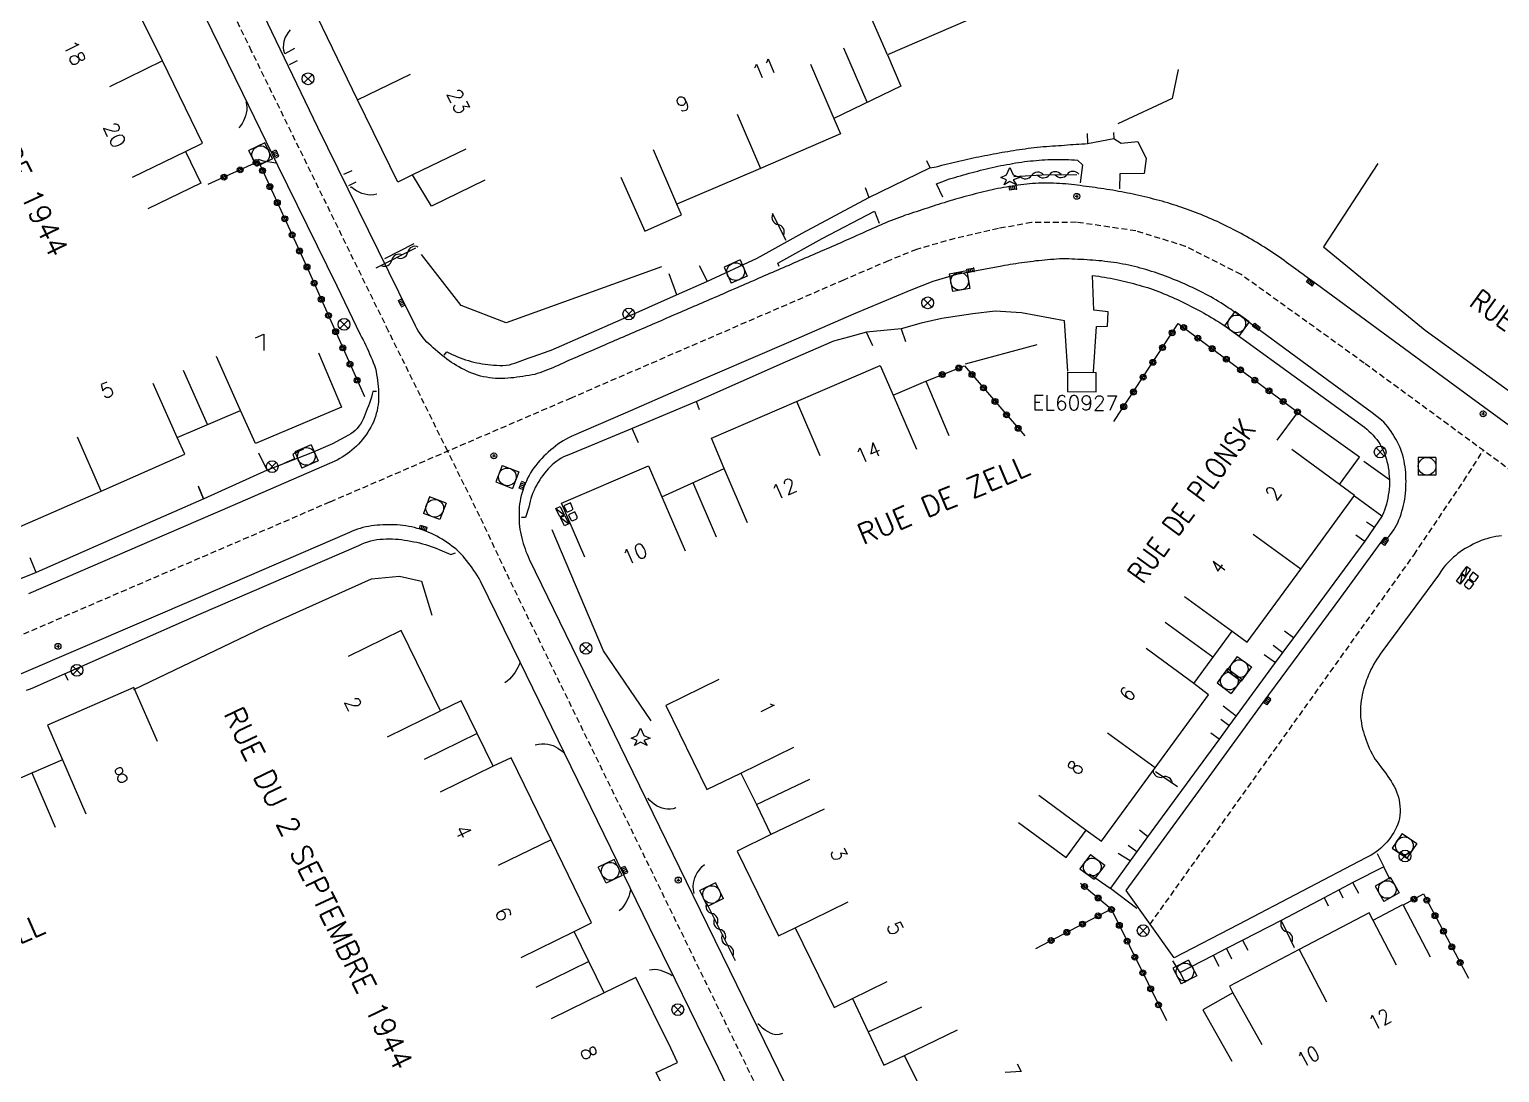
# Model space of a CAD drawing. Header units: millimetres. Extents: x 85015 to 85679, y 139485 to 139989.
# Drawn here: x 85455.8 to 85580.4, y 139707.6 to 139796 of the extents above; entities that cross this region are included whole.
import ezdxf
from ezdxf.enums import TextEntityAlignment as Align

# ---------------------------------------------------------------- set-up
doc = ezdxf.new("R2010")
doc.units = ezdxf.units.MM
doc.linetypes.add('DASHED', pattern=[0.75, 0.5, -0.25])
doc.layers.get('0').update_dxf_attribs({"linetype": 'CONTINUOUS'})
for name, color, linetype in [('w0001', 6, 'DASHED'), ('w0008', 7, 'CONTINUOUS'), ('w0014', 7, 'CONTINUOUS'), ('w0017', 7, 'CONTINUOUS'), ('w0100', 7, 'CONTINUOUS'), ('w0103', 1, 'CONTINUOUS'), ('w0106', 7, 'CONTINUOUS'), ('w0303', 7, 'CONTINUOUS'), ('w0310', 3, 'CONTINUOUS'), ('w0312', 3, 'CONTINUOUS'), ('w0315', 3, 'CONTINUOUS'), ('w0322', 7, 'CONTINUOUS'), ('w0330', 7, 'CONTINUOUS'), ('w0400', 7, 'CONTINUOUS'), ('w0420', 7, 'CONTINUOUS'), ('w0431', 7, 'CONTINUOUS'), ('w0438', 7, 'CONTINUOUS'), ('w0469', 7, 'CONTINUOUS'), ('w0856', 7, 'CONTINUOUS'), ('w0989', 7, 'CONTINUOUS'), ('w0991', 7, 'CONTINUOUS'), ('w1102', 7, 'CONTINUOUS'), ('w1338', 7, 'CONTINUOUS')]:
    doc.layers.add(name, color=color, linetype=linetype)
doc.styles.get("Standard").update_dxf_attribs({"font": 'romans.shx', "width": 0.85})

# ---------------------------------------------------------------- blocks, each defined once
blk = doc.blocks.new('T856')
for p, q in [((-0.125, 0), (0.125, 0)), ((0, 0.125), (0, -0.125))]:
    blk.add_line(p, q)
blk.add_ellipse((0, 0), major_axis=(-0.177, 0.177), ratio=1, start_param=3.9269908, end_param=10.2101761)
blk = doc.blocks.new('T438')
for p, q in [((-0.4, 0.2), (0.4, 0.2)), ((-0.4, -0.2), (-0.4, 0.2)), ((0.15, 1.1), (-0.3, 1.1)), ((-0.3, 1.1), (-0.3, 0.5)), ((-0.3, 0.5), (0.15, 0.5)), ((0.3, 0.65), (0.3, 0.95)), ((0.4, 0.2), (0.4, -0.2))]:
    blk.add_line(p, q)
at = {"flags": 128}
for points in [[(-0.4, -0.2), (0.4, 0.2)], [(0.4, -0.2), (-0.4, -0.2)]]:
    blk.add_lwpolyline(points, dxfattribs=at)
for centre, major_axis, start_param, end_param in [((0.15, 0.95), (0.106, -0.106), 0.785398, 2.356194), ((0.15, 0.65), (0.106, 0.106), 3.926991, 5.497787)]:
    blk.add_ellipse(centre, major_axis=major_axis, ratio=1, start_param=start_param, end_param=end_param)
blk = doc.blocks.new('T420')
for p, q in [((0.75, 0.75), (-0.75, 0.75)), ((-0.75, 0.75), (-0.75, -0.75)), ((0.75, 0.75), (0.75, -0.75)), ((0.75, -0.75), (-0.75, -0.75))]:
    blk.add_line(p, q)
blk.add_ellipse((0, 0), major_axis=(-0.53, 0.53), ratio=1, start_param=3.926991, end_param=10.210176)
blk = doc.blocks.new('T469')
at = {"color": 0, "linetype": 'Continuous', "flags": 128}
for points in [[(-0.35, 0.35), (0.35, -0.35)], [(-0.35, -0.35), (0.35, 0.35)]]:
    blk.add_lwpolyline(points, dxfattribs=at)
at = {"color": 0, "linetype": 'Continuous'}
blk.add_circle((0, 0), 0.5, dxfattribs=at)
blk = doc.blocks.new('T400')
for p, q in [((-0.15, 0.3), (0.15, 0.3)), ((-0.15, -0.25), (-0.15, 0.3)), ((-0.15, 0.15), (0.15, 0.15)), ((-0.15, 0), (0.15, 0)), ((0.15, 0.3), (0.15, -0.25)), ((-0.15, -0.15), (0.15, -0.15)), ((-0.15, -0.25), (-0.15, -0.3)), ((-0.15, -0.3), (0.15, -0.3)), ((0.15, -0.3), (0.15, -0.25))]:
    blk.add_line(p, q)
blk = doc.blocks.new('T303')
for p, q in [((-0.77, 0), (-0.28, 0.21)), ((-0.28, -0.21), (-0.77, 0)), ((-0.28, 0.21), (0, 0.83)), ((0, 0.83), (0.28, 0.21)), ((0.28, 0.21), (0.83, 0)), ((0.83, 0), (0.28, -0.21)), ((-0.49, -0.63), (-0.28, -0.21)), ((0, -0.35), (-0.49, -0.63)), ((0.56, -0.63), (0, -0.35)), ((0.28, -0.21), (0.56, -0.63))]:
    blk.add_line(p, q)
blk = doc.blocks.new('t322o')
at = {"color": 0, "linetype": 'Continuous'}
for radius in [0.25, 0.15]:
    blk.add_circle((0, 0), radius, dxfattribs=at)
blk = doc.blocks.new('t310o')
at = {"color": 0, "linetype": 'Continuous'}
for centre, start, end in [((-0.5, 0.38), 216.8699, 323.1304), ((0.5, -0.37), 36.8699, 143.1303)]:
    blk.add_arc(centre, 0.625, start, end, dxfattribs=at)

msp = doc.modelspace()

# ---------------------------------------------------------------- linework, layer by layer
at = {"layer": 'w0001'}
for points in [[(85534.67, 139671.09), (85531.33, 139677.96), (85529.68, 139681.29), (85496.21, 139750.04), (85494, 139754.75), (85491.28, 139760.27), (85486.27, 139770.45), (85474.67, 139794.19), (85465.13, 139813.76), (85447.55, 139849.82), (85438.8, 139867.71), (85437.82, 139868.67), (85435.4, 139867.77), (85433.67, 139866.84), (85417.27, 139858.03), (85407.11, 139852.69), (85391.96, 139846.69)], [(85588.74, 139753.2), (85568.92, 139767.74), (85558.48, 139775.25), (85553.77, 139777.64), (85549.58, 139778.95), (85544.54, 139779.68), (85540.74, 139779.65), (85537.92, 139779.16), (85534.23, 139778.31), (85530.99, 139777.38), (85528.61, 139776.42), (85524.81, 139774.78), (85501.73, 139764.78), (85481.28, 139755.96), (85452.61, 139743.59), (85449.23, 139742.27), (85445.55, 139740.97), (85442.5, 139739.99)], [(85550.78, 139720.19), (85573.13, 139751.49), (85577.34, 139757.76), (85579, 139760.34)]]:
    msp.add_lwpolyline(points, dxfattribs=at)
at = {"layer": 'w0008'}
for points in [[(85469.34, 139799.96), (85473.91, 139790.61), (85476.87, 139784.51), (85481.9, 139774.29), (85483.86, 139770.18), (85483.99, 139769.95), (85484.11, 139769.72), (85484.23, 139769.48), (85484.34, 139769.25), (85484.45, 139769.01), (85484.56, 139768.77), (85484.66, 139768.53), (85484.77, 139768.29), (85484.87, 139768.04), (85484.97, 139767.8), (85485.07, 139767.55), (85485.15, 139767.3), (85485.21, 139767.04), (85485.25, 139766.78), (85485.3, 139766.53), (85485.34, 139766.27), (85485.37, 139766.02), (85485.4, 139765.76), (85485.42, 139765.51), (85485.43, 139765.25), (85485.43, 139764.99), (85485.43, 139764.74), (85485.41, 139764.48), (85485.38, 139764.22), (85485.34, 139763.97), (85485.29, 139763.71), (85485.23, 139763.46), (85485.16, 139763.22), (85485.07, 139762.98), (85484.98, 139762.75), (85484.87, 139762.53), (85484.76, 139762.31), (85484.63, 139762.09), (85484.5, 139761.88), (85484.36, 139761.67), (85484.21, 139761.47), (85484.05, 139761.27), (85483.89, 139761.07), (85483.72, 139760.88), (85483.54, 139760.7), (85483.36, 139760.53), (85483.17, 139760.37), (85482.97, 139760.21), (85482.77, 139760.06), (85482.57, 139759.91), (85482.35, 139759.78), (85482.13, 139759.65), (85481.91, 139759.53), (85473.02, 139755.66), (85467.46, 139753.24), (85455.76, 139748.18)], [(85594.84, 139752.47), (85577.96, 139764.81), (85564.86, 139774.43), (85564.67, 139774.57), (85564.48, 139774.71), (85564.28, 139774.85), (85564.09, 139775), (85563.89, 139775.14), (85563.7, 139775.28), (85563.5, 139775.43), (85563.31, 139775.57), (85563.11, 139775.71), (85562.92, 139775.85), (85562.72, 139776), (85562.53, 139776.14), (85562.34, 139776.28), (85562.14, 139776.43), (85561.93, 139776.57), (85561.73, 139776.72), (85561.52, 139776.86), (85561.31, 139777.01), (85561.1, 139777.15), (85560.89, 139777.29), (85560.67, 139777.42), (85560.46, 139777.56), (85560.25, 139777.69), (85560.03, 139777.83), (85559.81, 139777.96), (85559.6, 139778.09), (85559.38, 139778.22), (85559.16, 139778.34), (85558.94, 139778.47), (85558.72, 139778.59), (85558.5, 139778.72), (85558.27, 139778.84), (85558.05, 139778.95), (85557.82, 139779.07), (85557.6, 139779.19), (85557.37, 139779.3), (85557.14, 139779.41), (85556.92, 139779.52), (85556.69, 139779.63), (85556.47, 139779.74), (85556.24, 139779.84), (85556.01, 139779.94), (85555.78, 139780.04), (85555.55, 139780.14), (85555.32, 139780.23), (85555.09, 139780.33), (85554.86, 139780.42), (85554.63, 139780.51), (85554.4, 139780.6), (85554.16, 139780.69), (85553.93, 139780.77), (85553.7, 139780.86), (85553.46, 139780.94), (85553.22, 139781.02), (85552.99, 139781.09), (85552.75, 139781.17), (85552.51, 139781.24), (85552.27, 139781.32), (85552.03, 139781.39), (85551.79, 139781.46), (85551.54, 139781.52), (85551.3, 139781.59), (85551.05, 139781.65), (85550.81, 139781.72), (85550.57, 139781.78), (85550.32, 139781.84), (85550.08, 139781.89), (85549.83, 139781.95), (85549.58, 139782), (85549.34, 139782.06), (85549.09, 139782.11), (85548.85, 139782.16), (85548.6, 139782.21), (85548.35, 139782.26), (85548.1, 139782.3), (85547.86, 139782.35), (85547.61, 139782.39), (85547.36, 139782.43), (85547.11, 139782.47), (85546.86, 139782.51), (85546.61, 139782.55), (85546.36, 139782.58), (85546.11, 139782.62), (85545.86, 139782.65), (85545.61, 139782.69), (85545.36, 139782.72), (85545.11, 139782.75), (85544.86, 139782.79), (85544.61, 139782.82), (85544.36, 139782.85), (85544.11, 139782.88), (85543.85, 139782.9), (85543.6, 139782.93), (85543.35, 139782.95), (85543.1, 139782.97), (85542.85, 139782.98), (85542.6, 139783), (85542.34, 139783.01), (85542.09, 139783.01), (85541.84, 139783.01), (85541.58, 139783.01), (85541.33, 139783), (85541.08, 139782.98), (85540.82, 139782.96), (85540.57, 139782.94), (85540.33, 139782.91), (85540.08, 139782.88), (85539.83, 139782.85), (85539.59, 139782.82), (85539.34, 139782.78), (85539.09, 139782.75), (85538.85, 139782.71), (85538.61, 139782.66), (85538.36, 139782.62), (85538.12, 139782.57), (85537.88, 139782.53), (85537.63, 139782.48), (85537.39, 139782.43), (85537.15, 139782.37), (85536.91, 139782.32), (85536.67, 139782.26), (85536.43, 139782.21), (85536.19, 139782.15), (85535.95, 139782.09), (85535.71, 139782.02), (85535.47, 139781.96), (85535.23, 139781.9), (85534.99, 139781.83), (85534.75, 139781.76), (85534.52, 139781.7), (85534.28, 139781.63), (85534.04, 139781.56), (85533.8, 139781.49), (85533.57, 139781.41), (85533.33, 139781.34), (85533.09, 139781.27), (85532.86, 139781.19), (85532.62, 139781.12), (85532.39, 139781.04), (85532.15, 139780.97), (85531.91, 139780.89), (85531.68, 139780.82), (85531.44, 139780.74), (85531.21, 139780.66), (85530.97, 139780.58), (85530.74, 139780.5), (85530.5, 139780.43), (85530.27, 139780.35), (85530.03, 139780.27), (85529.79, 139780.18), (85529.56, 139780.1), (85529.33, 139780.01), (85529.09, 139779.92), (85528.86, 139779.83), (85528.63, 139779.74), (85528.4, 139779.64), (85528.17, 139779.55), (85527.94, 139779.45), (85527.71, 139779.35), (85527.48, 139779.25), (85527.25, 139779.15), (85527.03, 139779.05), (85526.8, 139778.95), (85526.57, 139778.85), (85526.35, 139778.74), (85526.12, 139778.64), (85525.89, 139778.54), (85525.66, 139778.43), (85525.44, 139778.33), (85525.21, 139778.23), (85524.98, 139778.13), (85524.76, 139778.02), (85524.53, 139777.92), (85524.3, 139777.82), (85524.07, 139777.72), (85523.84, 139777.62), (85523.61, 139777.52), (85523.38, 139777.42), (85523.15, 139777.33), (85522.92, 139777.23), (85522.69, 139777.13), (85522.46, 139777.03), (85522.23, 139776.93), (85522, 139776.83), (85521.77, 139776.73), (85521.54, 139776.63), (85521.31, 139776.53), (85521.08, 139776.43), (85520.85, 139776.33), (85520.62, 139776.23), (85520.39, 139776.13), (85520.16, 139776.03), (85519.93, 139775.93), (85519.7, 139775.83), (85519.47, 139775.73), (85519.24, 139775.63), (85519.01, 139775.53), (85518.78, 139775.43), (85518.55, 139775.33), (85518.32, 139775.23), (85518.09, 139775.13), (85517.86, 139775.03), (85517.63, 139774.93), (85517.4, 139774.83), (85517.17, 139774.73), (85516.94, 139774.63), (85516.71, 139774.53), (85516.48, 139774.43), (85516.25, 139774.33), (85516.02, 139774.23), (85515.79, 139774.13), (85515.56, 139774.03), (85515.33, 139773.93), (85515.1, 139773.83), (85514.87, 139773.73), (85514.64, 139773.63), (85514.41, 139773.53), (85514.18, 139773.43), (85513.95, 139773.33), (85513.72, 139773.23), (85513.49, 139773.13), (85513.26, 139773.03), (85513.03, 139772.93), (85512.8, 139772.83), (85512.57, 139772.74), (85512.34, 139772.64), (85512.11, 139772.54), (85511.88, 139772.44), (85511.65, 139772.34), (85511.42, 139772.24), (85511.19, 139772.14), (85510.96, 139772.04), (85510.73, 139771.94), (85510.5, 139771.84), (85510.27, 139771.74), (85510.04, 139771.64), (85509.81, 139771.54), (85509.58, 139771.44), (85509.35, 139771.34), (85509.12, 139771.24), (85508.89, 139771.14), (85508.66, 139771.04), (85508.43, 139770.94), (85508.2, 139770.84), (85507.97, 139770.74), (85507.74, 139770.64), (85507.51, 139770.54), (85507.28, 139770.45), (85507.05, 139770.35), (85506.82, 139770.25), (85506.59, 139770.15), (85506.36, 139770.05), (85506.13, 139769.95), (85505.9, 139769.85), (85505.67, 139769.75), (85505.43, 139769.65), (85505.2, 139769.55), (85504.97, 139769.45), (85504.74, 139769.35), (85504.51, 139769.25), (85504.28, 139769.15), (85504.05, 139769.05), (85503.82, 139768.95), (85503.59, 139768.85), (85503.36, 139768.75), (85503.13, 139768.65), (85502.9, 139768.56), (85502.67, 139768.46), (85502.44, 139768.36), (85502.21, 139768.26), (85501.98, 139768.16), (85501.75, 139768.06), (85501.52, 139767.96), (85501.29, 139767.86), (85501.07, 139767.75), (85500.85, 139767.65), (85500.63, 139767.55), (85500.41, 139767.45), (85500.19, 139767.35), (85499.96, 139767.26), (85499.74, 139767.17), (85499.51, 139767.08), (85499.3, 139767), (85499.08, 139766.92), (85498.87, 139766.85), (85498.65, 139766.79), (85498.42, 139766.74), (85498.17, 139766.7), (85497.91, 139766.66), (85497.65, 139766.62), (85497.4, 139766.58), (85497.14, 139766.54), (85496.88, 139766.51), (85496.63, 139766.49), (85496.37, 139766.46), (85496.11, 139766.45), (85495.86, 139766.44), (85495.6, 139766.44), (85495.34, 139766.45), (85495.08, 139766.47), (85494.83, 139766.5), (85494.57, 139766.54), (85494.31, 139766.59), (85494.05, 139766.65), (85493.81, 139766.72), (85493.57, 139766.8), (85493.33, 139766.89), (85493.1, 139766.98), (85492.88, 139767.08), (85492.66, 139767.19), (85492.44, 139767.3), (85492.22, 139767.42), (85492.01, 139767.55), (85491.81, 139767.67), (85491.6, 139767.81), (85491.4, 139767.95), (85491.2, 139768.09), (85491, 139768.24), (85490.81, 139768.39), (85490.62, 139768.55), (85490.43, 139768.71), (85490.24, 139768.87), (85490.05, 139769.03), (85489.87, 139769.2), (85489.69, 139769.37), (85489.51, 139769.53), (85489.35, 139769.71), (85489.2, 139769.89), (85489.05, 139770.08), (85488.92, 139770.27), (85488.79, 139770.47), (85488.67, 139770.68), (85488.56, 139770.89), (85487.15, 139773.75), (85480.28, 139787.71), (85475.67, 139797.29)], [(85580.54, 139753.11), (85580.3, 139753.08), (85580.05, 139753.04), (85579.8, 139752.99), (85579.55, 139752.93), (85579.3, 139752.86), (85579.06, 139752.79), (85578.82, 139752.7), (85578.59, 139752.61), (85578.36, 139752.5), (85578.13, 139752.39), (85577.9, 139752.27), (85577.68, 139752.15), (85577.46, 139752.02), (85577.25, 139751.88), (85577.05, 139751.74), (85576.85, 139751.6), (85576.67, 139751.45), (85576.48, 139751.3), (85576.31, 139751.14), (85576.14, 139750.97), (85575.97, 139750.8), (85575.81, 139750.62), (85575.66, 139750.44), (85575.51, 139750.25), (85575.2, 139749.76), (85570.4, 139743.28), (85570.25, 139743.07), (85570.11, 139742.86), (85569.97, 139742.65), (85569.84, 139742.43), (85569.71, 139742.21), (85569.6, 139741.99), (85569.48, 139741.77), (85569.38, 139741.54), (85569.28, 139741.31), (85569.18, 139741.07), (85569.09, 139740.84), (85569.01, 139740.6), (85568.93, 139740.36), (85568.86, 139740.12), (85568.8, 139739.88), (85568.75, 139739.63), (85568.7, 139739.39), (85568.66, 139739.14), (85568.62, 139738.89), (85568.6, 139738.64), (85568.59, 139738.4), (85568.59, 139738.16), (85568.59, 139737.92), (85568.61, 139737.68), (85568.64, 139737.44), (85568.68, 139737.2), (85568.72, 139736.97), (85568.78, 139736.73), (85568.84, 139736.49), (85568.91, 139736.26), (85568.98, 139736.03), (85569.07, 139735.8), (85569.15, 139735.57), (85569.24, 139735.34), (85569.34, 139735.12), (85569.45, 139734.87), (85569.58, 139734.63), (85569.71, 139734.39), (85569.85, 139734.16), (85570, 139733.95), (85570.15, 139733.74), (85570.31, 139733.54), (85570.47, 139733.34), (85570.63, 139733.14), (85570.78, 139732.93), (85570.92, 139732.72), (85571.06, 139732.51), (85571.19, 139732.3), (85571.32, 139732.09), (85571.44, 139731.87), (85571.56, 139731.65), (85571.66, 139731.42), (85571.74, 139731.19), (85571.81, 139730.95), (85571.86, 139730.69), (85571.9, 139730.44), (85571.94, 139730.18), (85571.95, 139729.92), (85571.96, 139729.67), (85571.94, 139729.42), (85571.9, 139729.16), (85571.84, 139728.91), (85571.75, 139728.66), (85571.64, 139728.42), (85571.53, 139728.19), (85571.41, 139727.96), (85571.28, 139727.75), (85571.14, 139727.54), (85570.99, 139727.34), (85570.83, 139727.15), (85570.67, 139726.97), (85570.5, 139726.8), (85570.32, 139726.63), (85570.13, 139726.47), (85569.93, 139726.32), (85569.72, 139726.18), (85569.51, 139726.05), (85569.28, 139725.92), (85569.05, 139725.8), (85558.25, 139720.17), (85552.8, 139717.33), (85548.76, 139723.05), (85554.87, 139731.44), (85560.36, 139738.98), (85566.94, 139747.88), (85570.67, 139752.98), (85570.83, 139752.87), (85570.99, 139753.04), (85571.14, 139753.22), (85571.28, 139753.41), (85571.41, 139753.6), (85571.54, 139753.8), (85571.65, 139754.01), (85571.75, 139754.22), (85571.85, 139754.46), (85571.95, 139754.7), (85572.03, 139754.95), (85572.11, 139755.19), (85572.18, 139755.44), (85572.24, 139755.69), (85572.3, 139755.94), (85572.34, 139756.2), (85572.38, 139756.45), (85572.41, 139756.71), (85572.43, 139756.97), (85572.45, 139757.22), (85572.45, 139757.47), (85572.46, 139757.72), (85572.45, 139757.97), (85572.44, 139758.22), (85572.43, 139758.47), (85572.4, 139758.72), (85572.37, 139758.96), (85572.33, 139759.21), (85572.29, 139759.45), (85572.23, 139759.7), (85572.17, 139759.94), (85572.1, 139760.18), (85572.02, 139760.42), (85571.92, 139760.65), (85571.82, 139760.87), (85571.71, 139761.09), (85571.59, 139761.31), (85571.46, 139761.52), (85571.33, 139761.73), (85571.19, 139761.94), (85571.05, 139762.14), (85570.91, 139762.34), (85570.75, 139762.54), (85570.57, 139762.73), (85570.38, 139762.91), (85569.59, 139763.54), (85564.09, 139767.58), (85558.22, 139771.88), (85558.01, 139772.02), (85557.81, 139772.16), (85557.61, 139772.31), (85557.4, 139772.44), (85557.19, 139772.58), (85556.98, 139772.71), (85556.77, 139772.85), (85556.56, 139772.97), (85556.35, 139773.1), (85556.14, 139773.23), (85555.92, 139773.35), (85555.7, 139773.47), (85555.48, 139773.58), (85555.26, 139773.7), (85555.04, 139773.81), (85554.82, 139773.92), (85554.6, 139774.03), (85554.37, 139774.14), (85554.14, 139774.24), (85553.92, 139774.34), (85553.69, 139774.45), (85553.46, 139774.55), (85553.23, 139774.65), (85553, 139774.74), (85552.77, 139774.84), (85552.54, 139774.93), (85552.31, 139775.02), (85552.07, 139775.11), (85551.84, 139775.2), (85551.61, 139775.28), (85551.37, 139775.36), (85551.14, 139775.44), (85550.9, 139775.52), (85550.66, 139775.59), (85550.42, 139775.67), (85550.18, 139775.74), (85549.94, 139775.8), (85549.7, 139775.87), (85549.46, 139775.93), (85549.21, 139775.98), (85548.96, 139776.04), (85548.71, 139776.09), (85548.46, 139776.14), (85548.21, 139776.19), (85547.96, 139776.23), (85547.71, 139776.27), (85547.45, 139776.3), (85547.2, 139776.34), (85546.95, 139776.37), (85546.7, 139776.4), (85546.44, 139776.42), (85546.19, 139776.44), (85545.93, 139776.47), (85545.68, 139776.48), (85545.43, 139776.5), (85545.17, 139776.52), (85544.92, 139776.53), (85544.66, 139776.54), (85544.41, 139776.55), (85544.15, 139776.56), (85543.9, 139776.57), (85543.64, 139776.58), (85543.38, 139776.58), (85543.12, 139776.57), (85542.86, 139776.56), (85542.61, 139776.54), (85542.35, 139776.52), (85542.09, 139776.5), (85541.83, 139776.48), (85541.59, 139776.45), (85541.35, 139776.42), (85541.1, 139776.4), (85540.86, 139776.37), (85540.62, 139776.34), (85540.38, 139776.31), (85540.14, 139776.28), (85539.9, 139776.24), (85539.66, 139776.21), (85539.41, 139776.17), (85539.17, 139776.13), (85538.93, 139776.09), (85538.69, 139776.05), (85538.45, 139776.01), (85538.21, 139775.97), (85534.37, 139775.25), (85532.36, 139774.65), (85530.5, 139773.93), (85525.66, 139771.89), (85520.15, 139769.49), (85511.09, 139765.6), (85506.32, 139763.51), (85501.75, 139761.51), (85501.51, 139761.4), (85501.27, 139761.28), (85501.05, 139761.15), (85500.82, 139761.02), (85500.61, 139760.87), (85500.4, 139760.71), (85500.2, 139760.54), (85500, 139760.38), (85499.8, 139760.21), (85499.61, 139760.03), (85499.43, 139759.85), (85499.25, 139759.67), (85499.07, 139759.48), (85498.9, 139759.29), (85498.74, 139759.08), (85498.58, 139758.88), (85498.44, 139758.66), (85498.3, 139758.44), (85498.17, 139758.21), (85498.05, 139757.98), (85497.94, 139757.75), (85497.84, 139757.51), (85497.74, 139757.27), (85497.66, 139757.03), (85497.58, 139756.78), (85497.51, 139756.53), (85497.45, 139756.27), (85497.41, 139756.04), (85497.37, 139755.8), (85497.34, 139755.57), (85497.33, 139755.33), (85497.32, 139755.1), (85497.32, 139754.86), (85497.32, 139754.62), (85497.33, 139754.39), (85497.34, 139754.15), (85497.37, 139753.9), (85497.4, 139753.65), (85497.44, 139753.41), (85497.49, 139753.16), (85497.55, 139752.92), (85497.61, 139752.68), (85497.68, 139752.45), (85497.75, 139752.22), (85497.83, 139752), (85497.91, 139751.77), (85498, 139751.55), (85498.09, 139751.34), (85498.19, 139751.12), (85501.79, 139743.69), (85506.39, 139734.23), (85512.04, 139722.66), (85515.15, 139716.29), (85521.63, 139702.99)], [(85516.01, 139704.24), (85514.21, 139707.99), (85510.56, 139715.44), (85508.37, 139719.92), (85505.1, 139726.63), (85501.17, 139734.69), (85497.43, 139742.39), (85494.07, 139749.25), (85493.94, 139749.49), (85493.81, 139749.72), (85493.66, 139749.95), (85493.5, 139750.17), (85493.35, 139750.38), (85493.2, 139750.58), (85493.05, 139750.78), (85492.9, 139750.98), (85492.74, 139751.18), (85492.58, 139751.37), (85492.41, 139751.56), (85492.23, 139751.74), (85492.04, 139751.91), (85491.85, 139752.08), (85491.64, 139752.24), (85491.43, 139752.39), (85491.22, 139752.54), (85491.01, 139752.68), (85490.8, 139752.81), (85490.58, 139752.94), (85490.36, 139753.07), (85490.13, 139753.18), (85489.9, 139753.29), (85489.67, 139753.4), (85489.43, 139753.5), (85489.19, 139753.58), (85488.95, 139753.67), (85488.7, 139753.74), (85488.46, 139753.8), (85488.22, 139753.86), (85487.98, 139753.91), (85487.74, 139753.95), (85487.49, 139753.98), (85487.25, 139754.01), (85487.01, 139754.03), (85486.76, 139754.04), (85486.52, 139754.05), (85486.28, 139754.05), (85486.03, 139754.04), (85485.79, 139754.03), (85485.54, 139754.02), (85485.3, 139754), (85485.05, 139753.97), (85484.81, 139753.94), (85484.57, 139753.9), (85484.34, 139753.86), (85484.1, 139753.8), (85483.87, 139753.74), (85483.65, 139753.67), (85483.42, 139753.59), (85483.19, 139753.5), (85482.97, 139753.4), (85482.75, 139753.3), (85470.53, 139748.01), (85454.95, 139741.32)]]:
    msp.add_lwpolyline(points, dxfattribs=at)
at = {"layer": 'w0014'}
for points in [[(85490.97, 139768.42), (85491.2, 139768.69), (85491.42, 139768.58), (85491.65, 139768.48), (85491.87, 139768.38), (85492.1, 139768.28), (85492.33, 139768.19), (85492.56, 139768.11), (85492.8, 139768.03), (85493.03, 139767.96), (85493.27, 139767.89), (85493.5, 139767.83), (85493.74, 139767.78), (85493.98, 139767.73), (85494.21, 139767.69), (85494.45, 139767.65), (85494.69, 139767.62), (85494.93, 139767.59), (85495.17, 139767.57), (85495.41, 139767.56), (85495.69, 139767.55), (85495.96, 139767.55), (85496.23, 139767.57), (85496.5, 139767.61), (85496.74, 139767.67), (85496.97, 139767.74), (85497.19, 139767.82), (85497.41, 139767.91), (85497.64, 139767.99), (85497.86, 139768.08), (85498.1, 139768.16), (85498.35, 139768.24), (85498.59, 139768.33), (85498.83, 139768.41), (85499.07, 139768.5), (85499.31, 139768.59), (85499.55, 139768.67), (85499.8, 139768.76), (85500.04, 139768.84), (85505.97, 139771.43), (85510.67, 139773.54), (85513.24, 139774.65), (85517.5, 139776.64), (85521.29, 139778.77), (85526.96, 139781.77), (85532.12, 139784.3), (85532.65, 139784.39), (85532.89, 139784.45), (85533.13, 139784.52), (85533.37, 139784.58), (85533.62, 139784.64), (85533.86, 139784.69), (85534.1, 139784.75), (85534.34, 139784.81), (85534.58, 139784.87), (85534.82, 139784.92), (85535.07, 139784.98), (85535.31, 139785.03), (85535.55, 139785.08), (85535.79, 139785.14), (85536.04, 139785.19), (85536.28, 139785.24), (85536.52, 139785.29), (85536.77, 139785.34), (85537.01, 139785.38), (85537.25, 139785.43), (85537.5, 139785.48), (85537.74, 139785.52), (85537.99, 139785.57), (85538.23, 139785.61), (85538.48, 139785.65), (85538.72, 139785.69), (85538.97, 139785.73), (85539.21, 139785.77), (85539.46, 139785.81), (85539.7, 139785.85), (85539.95, 139785.89), (85540.19, 139785.92), (85540.45, 139785.96), (85540.71, 139785.99), (85540.96, 139786.02), (85541.22, 139786.04), (85541.48, 139786.07), (85541.73, 139786.09), (85541.99, 139786.11), (85542.25, 139786.13), (85542.5, 139786.15), (85542.76, 139786.16), (85543.02, 139786.18), (85543.28, 139786.2), (85543.53, 139786.22), (85543.78, 139786.24), (85544.02, 139786.26), (85544.26, 139786.28), (85544.51, 139786.29), (85544.75, 139786.31), (85545, 139786.33), (85545.24, 139786.34), (85545.48, 139786.36), (85547.71, 139786.77), (85548.31, 139786.38), (85549.73, 139786.52), (85550.43, 139785.1), (85550.26, 139783.82), (85548.2, 139783.8), (85548.17, 139782.52)], [(85533.22, 139781.81), (85532.68, 139782.93), (85532.9, 139783.02), (85533.12, 139783.11), (85533.35, 139783.2), (85533.57, 139783.28), (85533.79, 139783.35), (85534.02, 139783.43), (85534.24, 139783.49), (85534.47, 139783.56), (85534.71, 139783.63), (85534.96, 139783.7), (85535.2, 139783.76), (85535.44, 139783.83), (85535.69, 139783.9), (85535.93, 139783.96), (85536.18, 139784.02), (85536.42, 139784.09), (85536.66, 139784.15), (85536.91, 139784.21), (85537.15, 139784.26), (85537.4, 139784.32), (85537.65, 139784.37), (85537.89, 139784.43), (85538.14, 139784.48), (85538.39, 139784.53), (85538.63, 139784.58), (85538.88, 139784.62), (85539.13, 139784.67), (85539.38, 139784.71), (85539.63, 139784.75), (85539.88, 139784.78), (85540.13, 139784.82), (85540.38, 139784.85), (85540.63, 139784.88), (85540.88, 139784.9), (85541.13, 139784.92), (85541.37, 139784.94), (85541.62, 139784.96), (85541.87, 139784.98), (85542.12, 139784.99), (85542.37, 139785), (85542.62, 139785), (85542.87, 139785.01), (85543.12, 139785.01), (85543.37, 139785), (85543.62, 139785), (85543.87, 139784.99), (85544.12, 139784.98), (85544.37, 139784.97), (85544.62, 139784.95), (85545.05, 139784.54), (85544.84, 139783.03)], [(85519.35, 139775.92), (85519.25, 139776.22), (85522.99, 139778.3), (85527.44, 139780.62), (85527.82, 139779.6)], [(85545.97, 139767), (85546.24, 139770.85), (85547.17, 139770.87), (85547.23, 139772.09), (85546, 139772.23), (85545.9, 139775.16), (85546.16, 139775.13), (85546.42, 139775.1), (85546.67, 139775.06), (85546.92, 139775.02), (85547.18, 139774.98), (85547.43, 139774.94), (85547.68, 139774.89), (85547.93, 139774.83), (85548.18, 139774.78), (85548.42, 139774.72), (85548.66, 139774.66), (85548.9, 139774.6), (85549.14, 139774.54), (85549.38, 139774.48), (85549.62, 139774.42), (85549.86, 139774.35), (85550.09, 139774.28), (85550.33, 139774.21), (85550.56, 139774.14), (85550.8, 139774.06), (85551.03, 139773.98), (85551.26, 139773.9), (85551.49, 139773.81), (85551.72, 139773.72), (85551.95, 139773.63), (85552.18, 139773.53), (85552.41, 139773.43), (85552.64, 139773.33), (85552.87, 139773.23), (85553.09, 139773.13), (85553.32, 139773.02), (85553.54, 139772.91), (85553.77, 139772.8), (85553.99, 139772.69), (85554.21, 139772.58), (85554.43, 139772.47), (85554.65, 139772.35), (85554.87, 139772.24), (85555.09, 139772.12), (85555.3, 139772), (85555.52, 139771.87), (85555.74, 139771.75), (85555.95, 139771.62), (85556.16, 139771.5), (85556.38, 139771.37), (85556.59, 139771.24), (85556.8, 139771.1), (85557.01, 139770.97), (85557.22, 139770.83), (85562.97, 139766.63), (85568.93, 139762.31), (85569.12, 139762.14), (85569.31, 139761.98), (85569.49, 139761.81), (85569.66, 139761.64), (85569.82, 139761.45), (85569.97, 139761.26), (85570.12, 139761.06), (85570.25, 139760.85), (85570.37, 139760.63), (85570.48, 139760.39), (85570.59, 139760.15), (85570.68, 139759.91), (85570.77, 139759.66), (85570.84, 139759.41), (85570.9, 139759.16), (85570.95, 139758.9), (85570.99, 139758.64), (85571.01, 139758.38), (85571.03, 139758.12), (85571.04, 139757.86), (85571.05, 139757.59), (85571.04, 139757.33), (85571.02, 139757.07), (85570.99, 139756.81), (85570.95, 139756.55), (85570.91, 139756.3), (85570.85, 139756.04), (85570.79, 139755.79), (85570.71, 139755.54), (85570.63, 139755.29), (85570.54, 139755.05), (85570.43, 139754.8), (85569.76, 139753.8), (85568.95, 139752.64), (85562.92, 139744.46), (85562.02, 139743.24), (85561.37, 139742.36), (85558.07, 139737.85), (85557.44, 139736.99), (85556.64, 139735.89), (85553.44, 139731.52), (85550.56, 139727.6), (85549.67, 139726.37), (85549.08, 139725.55), (85547.41, 139723.24), (85549.65, 139721.54)], [(85543.81, 139767.05), (85543.52, 139771.32), (85539.87, 139772), (85537.65, 139772.15), (85535.77, 139771.92), (85533.13, 139771.53), (85531.37, 139771.12), (85529.7, 139770.64), (85526.76, 139770.38), (85525.23, 139769.95), (85523.95, 139769.61), (85519.87, 139767.83), (85512.34, 139764.5), (85506.9, 139762.21), (85501.54, 139759.97), (85501.32, 139759.89), (85501.1, 139759.79), (85500.9, 139759.68), (85500.7, 139759.56), (85500.51, 139759.43), (85500.32, 139759.28), (85500.14, 139759.12), (85499.97, 139758.96), (85499.8, 139758.78), (85499.64, 139758.61), (85499.49, 139758.42), (85499.34, 139758.23), (85499.2, 139758.04), (85499.07, 139757.84), (85498.94, 139757.63), (85498.82, 139757.42), (85498.7, 139757.2), (85498.6, 139756.97), (85498.5, 139756.74), (85498.41, 139756.51), (85498.33, 139756.27), (85498.26, 139756.03), (85498.21, 139755.79), (85498.16, 139755.54), (85497.88, 139754.67), (85497.53, 139754.65)], [(85485.25, 139765.34), (85484.95, 139765.35), (85484.88, 139765.1), (85484.81, 139764.85), (85484.73, 139764.61), (85484.65, 139764.36), (85484.56, 139764.11), (85484.47, 139763.87), (85484.38, 139763.63), (85484.29, 139763.42), (85484.2, 139763.2), (85484.11, 139762.99), (85484, 139762.78), (85483.89, 139762.58), (85483.75, 139762.39), (85483.6, 139762.21), (85483.44, 139762.04), (85483.26, 139761.89), (85483.08, 139761.75), (85482.88, 139761.63), (85481.52, 139760.89), (85479.69, 139760.12), (85475.99, 139758.67), (85470.61, 139756.24), (85463.78, 139753.24), (85456.41, 139750), (85450.99, 139747.81)], [(85455.61, 139740.01), (85455.85, 139740.11), (85456.08, 139740.2), (85458.83, 139741.42), (85470.2, 139746.43), (85483.75, 139752.29), (85483.99, 139752.41), (85484.24, 139752.51), (85484.5, 139752.59), (85484.76, 139752.67), (85485.02, 139752.73), (85485.28, 139752.78), (85485.55, 139752.81), (85485.81, 139752.83), (85486.07, 139752.85), (85486.33, 139752.85), (85486.59, 139752.84), (85486.85, 139752.83), (85487.11, 139752.81), (85487.37, 139752.78), (85487.63, 139752.74), (85487.88, 139752.7), (85488.14, 139752.66), (85488.4, 139752.61), (85488.65, 139752.56), (85488.9, 139752.5), (85489.15, 139752.44), (85489.4, 139752.37), (85489.65, 139752.29), (85489.89, 139752.21), (85490.13, 139752.12), (85490.37, 139752.02), (85490.61, 139751.92), (85491.55, 139751.51), (85491.95, 139751.65)], [(85570.01, 139726.18), (85570.56, 139725.05), (85567.94, 139723.71), (85566.78, 139723.09), (85565.52, 139722.43), (85561.89, 139720.5), (85558.62, 139718.83), (85557.26, 139718.13), (85556.13, 139717.54), (85553.31, 139716.09), (85552.7, 139717.09)]]:
    msp.add_lwpolyline(points, dxfattribs=at)
at = {"layer": 'w0017'}
for points in [[(85478.3, 139794.4), (85477.48, 139793.97), (85477.41, 139794.24), (85477.38, 139794.5), (85477.39, 139794.77), (85477.44, 139795.04), (85477.52, 139795.3), (85477.64, 139795.55), (85477.79, 139795.78), (85477.97, 139795.99)], [(85477.89, 139793.06), (85478.56, 139793.4)], [(85474.18, 139789.9), (85474.23, 139789.66), (85474.25, 139789.42), (85474.25, 139789.17), (85474.21, 139788.93), (85474.15, 139788.7), (85474.07, 139788.48), (85473.98, 139788.27), (85473.87, 139788.06), (85473.74, 139787.86), (85473.59, 139787.68)], [(85545.45, 139787.21), (85545.48, 139786.37)], [(85547.73, 139786.77), (85547.7, 139787.28)], [(85476.71, 139784.69), (85475.67, 139784.87), (85475.24, 139785)], [(85532.14, 139784.3), (85531.86, 139784.88)], [(85483.16, 139784.04), (85482.46, 139783.72)], [(85482.89, 139782.79), (85483.53, 139783.1)], [(85485.27, 139782.06), (85485.02, 139782.01), (85484.77, 139781.99), (85484.52, 139782), (85484.27, 139782.05), (85484.01, 139782.13), (85483.77, 139782.23), (85483.54, 139782.35), (85483.33, 139782.5), (85483.13, 139782.67), (85483.01, 139782.62)], [(85526.65, 139782.62), (85526.96, 139781.77)], [(85485.95, 139776.6), (85488.44, 139777.87)], [(85510.68, 139773.54), (85510.04, 139775.3)], [(85512.59, 139776.02), (85513.25, 139774.68)], [(85527.28, 139769.21), (85526.76, 139770.37)], [(85529.69, 139770.64), (85530.06, 139769.57)], [(85512.32, 139764.51), (85512.57, 139763.8)], [(85507.43, 139761), (85506.89, 139762.21)], [(85475.99, 139758.66), (85475.29, 139760.1)], [(85571.05, 139757.86), (85568.88, 139759.41)], [(85470.15, 139757.34), (85470.6, 139756.24), (85470.2, 139757.21)], [(85568.09, 139756.5), (85570.41, 139754.8)], [(85569.77, 139753.8), (85569.1, 139754.27)], [(85568.19, 139753.18), (85568.95, 139752.66)], [(85456.41, 139749.99), (85455.9, 139751.24)], [(85562.93, 139744.45), (85562.15, 139745.03)], [(85561.2, 139743.83), (85562.02, 139743.22)], [(85561.39, 139742.35), (85560.45, 139743.03)], [(85458.84, 139741.42), (85459.1, 139740.86)], [(85497.42, 139742.38), (85497.33, 139742.16), (85497.22, 139741.95), (85497.11, 139741.74), (85496.98, 139741.55), (85496.84, 139741.35), (85496.68, 139741.16), (85496.5, 139740.97), (85496.31, 139740.8), (85496.11, 139740.65)], [(85557.45, 139737.03), (85556.76, 139737.55)], [(85556.95, 139738.7), (85558.06, 139737.86)], [(85555.93, 139736.4), (85556.63, 139735.89)], [(85498.69, 139735.4), (85498.96, 139735.45), (85499.23, 139735.48), (85499.51, 139735.48), (85499.75, 139735.46), (85499.98, 139735.4), (85500.21, 139735.32), (85500.41, 139735.22), (85500.61, 139735.11), (85500.8, 139734.98), (85500.97, 139734.84), (85501.14, 139734.68)], [(85510.6, 139730.06), (85510.37, 139729.98), (85510.14, 139729.94), (85509.89, 139729.94), (85509.66, 139729.97), (85509.44, 139730.02), (85509.22, 139730.1), (85509.01, 139730.2), (85508.79, 139730.33), (85508.59, 139730.49), (85508.41, 139730.67), (85508.24, 139730.87)], [(85550.56, 139727.61), (85549.88, 139728.15)], [(85548.93, 139726.9), (85549.66, 139726.36)], [(85512.15, 139722.8), (85512.1, 139723.09), (85512.08, 139723.37), (85512.1, 139723.66), (85512.15, 139723.89), (85512.22, 139724.11), (85512.31, 139724.32), (85512.42, 139724.53), (85512.55, 139724.72), (85512.69, 139724.91), (85512.84, 139725.08), (85513.02, 139725.24)], [(85549.08, 139725.55), (85548.06, 139726.18)], [(85570.55, 139725.06), (85571.07, 139724.01)], [(85545.65, 139724.46), (85547.4, 139723.25)], [(85506.76, 139723.18), (85506.73, 139722.96), (85506.67, 139722.75), (85506.61, 139722.54), (85506.5, 139722.28), (85506.37, 139722.03), (85506.23, 139721.79), (85506.1, 139721.63), (85505.96, 139721.47), (85505.81, 139721.32)], [(85567.12, 139722.4), (85566.78, 139723.09)], [(85567.94, 139723.69), (85568.44, 139722.82)], [(85565.52, 139722.44), (85565.86, 139721.74)], [(85557.26, 139718.12), (85557.67, 139717.24)], [(85559.08, 139717.95), (85558.64, 139718.82)], [(85508.36, 139716.31), (85508.59, 139716.35), (85508.82, 139716.37), (85509.06, 139716.35), (85509.29, 139716.3), (85509.51, 139716.22), (85509.73, 139716.12), (85509.93, 139716.04), (85510.12, 139715.95), (85510.3, 139715.85)], [(85556.63, 139716.6), (85556.14, 139717.54)], [(85553.76, 139715.22), (85553.31, 139716.09)], [(85519.64, 139710.92), (85519.36, 139710.83), (85519.06, 139710.81), (85518.83, 139710.86), (85518.61, 139710.95), (85518.41, 139711.06), (85518.17, 139711.21), (85517.95, 139711.38), (85517.74, 139711.56), (85517.54, 139711.75)]]:
    msp.add_lwpolyline(points, dxfattribs=at)
at = {"layer": 'w0100'}
for points in [[(85539.73, 139805.98), (85541.71, 139801.39), (85542.37, 139799.87), (85535.33, 139796.8), (85528.52, 139793.86), (85526.54, 139798.45)], [(85464.57, 139783.5), (85469.07, 139785.68), (85470.5, 139786.38), (85467.12, 139793.36), (85463.67, 139800.35), (85461.17, 139799.12), (85456.67, 139796.94)], [(85492.81, 139785.87), (85488.31, 139783.7), (85487.05, 139783.08), (85483.63, 139790.06), (85480.25, 139797.06), (85481.74, 139797.8), (85486.24, 139799.97)], [(85522, 139793.08), (85523.98, 139788.49), (85524.55, 139787.19), (85517.77, 139784.25), (85510.68, 139781.22), (85508.72, 139785.81)], [(85480.34, 139768.62), (85482.29, 139764.01), (85475, 139760.92), (85473.73, 139763.74), (85471.7, 139768.31)], [(85516.67, 139754.22), (85514.7, 139758.81), (85513.61, 139761.37), (85520.82, 139764.49), (85527.9, 139767.55), (85529.01, 139765.04), (85530.98, 139760.45)], [(85452.12, 139759.94), (85454.12, 139755.36), (85454.81, 139753.79), (85461.92, 139756.89), (85469, 139760.03), (85468.37, 139761.45), (85466.34, 139766.02)], [(85553.68, 139747.96), (85557.73, 139745.02), (85559, 139744.08), (85563.55, 139750.28), (85568.08, 139756.51), (85566.81, 139757.45), (85562.78, 139760.42)], [(85502.9, 139751.29), (85500.93, 139755.88), (85508.29, 139759.03), (85509.41, 139756.42), (85511.38, 139751.83)], [(85486.18, 139736.06), (85490.67, 139738.27), (85487.33, 139745.07), (85482.84, 139742.87)], [(85541.35, 139731.13), (85545.37, 139728.17), (85546.65, 139727.23), (85551.21, 139733.43), (85555.73, 139739.64), (85554.48, 139740.6), (85550.45, 139743.56)], [(85466.71, 139735.67), (85464.7, 139740.25), (85457.38, 139737.05), (85458.66, 139734.12), (85460.63, 139729.53)], [(85514.25, 139740.92), (85509.76, 139738.72), (85513.24, 139731.6), (85516.11, 139733), (85520.6, 139735.2)], [(85497.5, 139717.37), (85501.99, 139719.57), (85503.45, 139720.3), (85500.03, 139727.35), (85496.64, 139734.3), (85495.14, 139733.57), (85490.64, 139731.38)], [(85523.16, 139729.95), (85518.65, 139727.78), (85515.81, 139726.38), (85519.31, 139719.21), (85520.7, 139719.89), (85524, 139713.13), (85528.49, 139715.32)], [(85571.64, 139716.72), (85569.32, 139721.15), (85563.4, 139718.05), (85557.49, 139714.93), (85557.79, 139714.36), (85560.23, 139710)], [(85505.24, 139697.38), (85509.73, 139699.58), (85512.26, 139700.85), (85508.95, 139707.61), (85510.73, 139708.48), (85510.17, 139709.69), (85507.22, 139715.68), (85504.53, 139714.38), (85500.04, 139712.18)], [(85543.71, 139698.94), (85539.21, 139696.76), (85536.69, 139695.52), (85534.63, 139699.66), (85529.97, 139709.05), (85534.47, 139711.23)]]:
    msp.add_lwpolyline(points, dxfattribs=at)
at = {"layer": 'w0103'}
for points in [[(85528.52, 139793.86), (85529.65, 139791.21), (85523.98, 139788.49)], [(85469.07, 139785.68), (85470.37, 139782.99), (85465.87, 139780.81)], [(85494.43, 139783.24), (85489.92, 139781.06), (85488.31, 139783.7)], [(85505.95, 139783.5), (85507.98, 139778.93), (85511.09, 139780.31), (85510.68, 139781.22)], [(85529.01, 139765.04), (85531.77, 139766.22), (85533.74, 139761.62)], [(85468.37, 139761.45), (85473.73, 139763.74)], [(85561.55, 139761.21), (85563.25, 139763.52)], [(85566.81, 139757.45), (85568.51, 139759.76), (85563.25, 139763.52)], [(85509.41, 139756.42), (85514.7, 139758.81)], [(85554.48, 139740.6), (85557.73, 139745.02)], [(85495.14, 139733.57), (85492.43, 139739.13), (85490.67, 139738.27)], [(85458.66, 139734.12), (85453.36, 139731.84)], [(85456.38, 139733.14), (85456.06, 139733.01)], [(85516.11, 139733), (85517.43, 139730.32), (85518.65, 139727.78)], [(85539.63, 139728.81), (85543.66, 139725.84), (85545.37, 139728.17)], [(85569.66, 139720.54), (85572.19, 139721.86), (85574.5, 139717.42)], [(85504.53, 139714.38), (85503.23, 139717.04), (85501.99, 139719.57)], [(85525.58, 139713.9), (85528.22, 139708.23), (85529.97, 139709.05)], [(85557.79, 139714.36), (85555.25, 139712.94), (85557.69, 139708.58)]]:
    msp.add_lwpolyline(points, dxfattribs=at)
at = {"layer": 'w0106'}
msp.add_lwpolyline([(85479.07, 139760.44), (85478.16, 139760.04), (85478.31, 139759.64), (85477.41, 139759.23)], dxfattribs=at)
at = {"layer": 'w0310'}
for points in [[(85539.24, 139783.55), (85541.59, 139783.69), (85544.58, 139783.74)], [(85519.96, 139778.15), (85518.78, 139780.43)], [(85488.56, 139777.48), (85485.2, 139775.8)], [(85553.09, 139731.82), (85551.23, 139733.09)], [(85515.66, 139717.07), (85513.24, 139721.94)], [(85561.93, 139720.4), (85562.99, 139718.21)]]:
    msp.add_lwpolyline(points, dxfattribs=at)
at = {"layer": 'w0312'}
for points in [[(85509.4, 139775.9), (85496.22, 139771.17), (85492.41, 139772.62), (85489.05, 139776.95)], [(85535.14, 139767.67), (85541.22, 139769.33)], [(85508.52, 139737.43), (85504.48, 139743.35), (85500.14, 139753.6)], [(85464.68, 139740.07), (85475.69, 139745.36), (85484.82, 139749.46), (85487.19, 139749.7), (85489.06, 139749.25), (85489.94, 139746.38)]]:
    msp.add_lwpolyline(points, dxfattribs=at)
at = {"layer": 'w0315'}
msp.add_lwpolyline([(85553.16, 139792.63), (85552.65, 139790.16), (85548.04, 139788.03)], dxfattribs=at)
at = {"layer": 'w0322'}
for points in [[(85475.24, 139784.83), (85479.35, 139775.91), (85484.22, 139764.92)], [(85547.71, 139762.79), (85553.16, 139771.1), (85563.29, 139763.58)], [(85531.78, 139766.22), (85535.05, 139767.52), (85540.15, 139761.58)], [(85544.87, 139723.67), (85547.48, 139721.48), (85552.15, 139712.02)], [(85572.24, 139721.84), (85573.93, 139722.75), (85577.74, 139715.62)]]:
    msp.add_lwpolyline(points, dxfattribs=at)
at = {"layer": 'w0330'}
msp.add_lwpolyline([(85570.06, 139784.67), (85565.45, 139777.59), (85574.07, 139770.54), (85587.89, 139760.54)], dxfattribs=at)
at = {"layer": 'w0431'}
for points in [[(85543.78, 139766.97), (85543.77, 139765.34)], [(85543.78, 139766.97), (85546.21, 139766.95)], [(85546.2, 139765.32), (85546.21, 139766.95)], [(85543.77, 139765.34), (85546.2, 139765.32)]]:
    msp.add_lwpolyline(points, dxfattribs=at)
at = {"layer": 'w1102'}
for points in [[(85526.81, 139789.85), (85524.83, 139794.44)], [(85467.12, 139793.36), (85462.63, 139791.15)], [(85483.63, 139790.06), (85488.13, 139792.23)], [(85515.8, 139788.85), (85517.77, 139784.25)], [(85470.94, 139762.55), (85468.91, 139767.12)], [(85520.83, 139764.51), (85522.81, 139759.92)], [(85461.92, 139756.89), (85459.93, 139761.47)], [(85512.05, 139757.62), (85514.03, 139753.02)], [(85563.55, 139750.28), (85559.5, 139753.22)], [(85556.1, 139742.81), (85552.06, 139745.75)], [(85493.78, 139736.35), (85489.29, 139734.16)], [(85551.21, 139733.43), (85547.17, 139736.37)], [(85456.06, 139733.01), (85458.04, 139728.41)], [(85517.43, 139730.32), (85521.94, 139732.49)], [(85500.03, 139727.35), (85495.54, 139725.16)], [(85520.7, 139719.89), (85525.19, 139722.08)], [(85563.4, 139718.05), (85565.73, 139713.62)], [(85503.23, 139717.04), (85498.74, 139714.83)], [(85526.9, 139711.06), (85531.43, 139713.18)]]:
    msp.add_lwpolyline(points, dxfattribs=at)
at = {"layer": 'w1338'}
for points in [[(85475.24, 139784.83), (85470.97, 139782.88)], [(85547.48, 139721.47), (85541.06, 139718.1)]]:
    msp.add_lwpolyline(points, dxfattribs=at)

# ---------------------------------------------------------------- block references
at = {"layer": 'w0303'}
for p in [(85538.9, 139783.49), (85507.6, 139735.96)]:
    msp.add_blockref('T303', p, dxfattribs=at)
at = {"layer": 'w0310'}
for p, rotation in [((85540.74, 139783.64), 3.281282993098892), ((85542.24, 139783.7), 1.112944194712497), ((85543.74, 139783.73), 1.112944194712497), ((85519.27, 139779.49), 117.2936250190228), ((85487.89, 139777.14), 206.4766685615687), ((85486.54, 139776.47), 206.4766685615687), ((85551.85, 139732.67), 145.7164574567328), ((85513.66, 139721.1), 116.3610735603785), ((85514.33, 139719.75), 116.3610735603785), ((85562.34, 139719.56), 295.8315682180802), ((85514.99, 139718.41), 116.3610735603785)]:
    msp.add_blockref('t310o', p, dxfattribs=dict(at, rotation=rotation))
at = {"layer": 'w0322'}
for p, rotation in [((85475.59, 139784.06), 294.7518017150103), ((85476.22, 139782.7), 294.7518017150103), ((85476.85, 139781.34), 294.7518017150103), ((85477.48, 139779.98), 294.7518017150103), ((85478.1, 139778.62), 294.7518017150103), ((85478.73, 139777.25), 294.7518017150103), ((85479.36, 139775.89), 293.8918532949717), ((85479.97, 139774.52), 293.8918532949717), ((85480.57, 139773.15), 293.8918532949717), ((85481.18, 139771.78), 293.8918532949717), ((85481.79, 139770.41), 293.8918532949717), ((85552.65, 139770.32), 56.72415434706944), ((85553.62, 139770.76), 323.4239019777024), ((85554.82, 139769.86), 323.4239019777024), ((85482.4, 139769.03), 293.8918532949717), ((85551.83, 139769.06), 56.72415434706944), ((85556.03, 139768.97), 323.4239019777024), ((85483, 139767.66), 293.8918532949717), ((85534.57, 139767.33), 21.62411459593882), ((85551.01, 139767.81), 56.72415434706944), ((85557.23, 139768.08), 323.4239019777024), ((85558.44, 139767.18), 323.4239019777024), ((85483.61, 139766.29), 293.8918532949717), ((85533.17, 139766.77), 21.62411459593882), ((85535.69, 139766.77), 310.7021576675851), ((85550.18, 139766.55), 56.72415434706944), ((85559.64, 139766.29), 323.4239019777024), ((85536.67, 139765.64), 310.7021576675851), ((85549.36, 139765.3), 56.72415434706944), ((85560.85, 139765.39), 323.4239019777024), ((85537.64, 139764.5), 310.7021576675851), ((85538.62, 139763.36), 310.7021576675851), ((85548.54, 139764.05), 56.72415434706944), ((85562.05, 139764.5), 323.4239019777024), ((85563.26, 139763.61), 323.4239019777024), ((85539.6, 139762.22), 310.7021576675851), ((85545.22, 139723.38), 319.9856316843194), ((85546.37, 139722.41), 319.9856316843194), ((85573.13, 139722.31), 28.44201507052196), ((85574.21, 139722.23), 298.1063507679618), ((85547.5, 139721.44), 296.2455335655377), ((85548.17, 139720.09), 296.2455335655377), ((85574.91, 139720.91), 298.1063507679618), ((85548.83, 139718.75), 296.2455335655377), ((85575.62, 139719.59), 298.1063507679618), ((85549.49, 139717.4), 296.2455335655377), ((85576.33, 139718.26), 298.1063507679618), ((85550.16, 139716.06), 296.2455335655377), ((85577.03, 139716.94), 298.1063507679618), ((85550.82, 139714.71), 296.2455335655377), ((85551.48, 139713.36), 296.2455335655377)]:
    msp.add_blockref('t322o', p, dxfattribs=dict(at, rotation=rotation))
at = {"layer": 'w0400'}
for p, rotation in [((85476.71, 139785.48), 25.9538290369184), ((85539.16, 139782.6), 98.71292224109094), ((85535.57, 139775.61), 100.4740530015631), ((85564.35, 139774.57), 53.72039478648315), ((85487.37, 139772.86), 26.31620304046091), ((85559.79, 139770.82), 53.8275433980215), ((85497.59, 139757.38), 158.8131007188605), ((85489.22, 139753.77), 71.44489836767218), ((85570.68, 139752.63), 143.8304919907848), ((85560.71, 139739.1), 143.5348360209841), ((85506.27, 139724.78), 25.98366320362558)]:
    msp.add_blockref('T400', p, dxfattribs=dict(at, rotation=rotation))
at = {"layer": 'w0420'}
for p, rotation in [((85475.44, 139785.41), 295.9538290371008), ((85515.67, 139775.5), 23.49540532690786), ((85534.64, 139774.68), 10.47405300165445), ((85558.12, 139771.07), 323.8275433973484), ((85479.31, 139759.84), 23.39187273052035), ((85496.33, 139758.1), 68.81310071893584), ((85490.18, 139755.44), 339.6012217227934), ((85558.32, 139741.84), 53.53483602116994), ((85557.49, 139740.8), 53.9264019503882), ((85572.32, 139726.83), 56.12805330208516), ((85505.04, 139724.67), 295.9836632030588), ((85545.88, 139725.04), 53.94339540324065), ((85570.86, 139723.13), 29.39238659789285), ((85513.63, 139722.7), 296.0333213072958), ((85553.72, 139716.14), 27.48822948519225)]:
    msp.add_blockref('T420', p, dxfattribs=dict(at, rotation=rotation))
msp.add_blockref('T420', (85574.23, 139759), dxfattribs=at)
at = {"layer": 'w0438'}
for p, rotation in [((85500.8, 139755.15), 295.2514507395061), ((85501.18, 139754.39), 295.4039136704686), ((85577.53, 139750.07), 233.9989222781912), ((85577.13, 139749.46), 232.5412619420338)]:
    msp.add_blockref('T438', p, dxfattribs=dict(at, rotation=rotation))
at = {"layer": 'w0469'}
for p in [(85479.45, 139791.84), (85506.62, 139771.91), (85531.94, 139772.85), (85482.5, 139771.03), (85570.26, 139760.21), (85476.41, 139758.97), (85502.99, 139743.57), (85459.87, 139741.71), (85572.37, 139725.96), (85550.19, 139719.64), (85510.77, 139712.95)]:
    msp.add_blockref('T469', p, dxfattribs=at)
at = {"layer": 'w0856'}
for p in [(85544.56, 139781.88), (85578.98, 139763.45), (85495.19, 139759.89), (85458.27, 139743.74), (85510.81, 139723.93)]:
    msp.add_blockref('T856', p, dxfattribs=at)
at = {"layer": 'w1338'}
for p, rotation in [((85475.06, 139784.75), 204.6169451347153), ((85472.33, 139783.5), 204.6169451347153), ((85473.7, 139784.13), 204.6169451347153), ((85545.05, 139720.2), 207.6912723961206), ((85546.37, 139720.89), 207.6912723961206), ((85542.39, 139718.8), 207.6912723961206), ((85543.72, 139719.5), 207.6912723961206)]:
    msp.add_blockref('t322o', p, dxfattribs=dict(at, rotation=rotation))

# ---------------------------------------------------------------- texts
at = {"layer": 'w0989'}
for s, rotation, p in [('RUE DU 2 SEPTEMBRE 1944', 295.6156, (85443.86, 139807.31)), ('RUE DE ZELL', 23.0271, (85526.11, 139753.11)), ('RUE DU 2 SEPTEMBRE 1944', 295.6156, (85473.05, 139738.41)), ('RUE DE ZELL', 23.5077, (85442.72, 139714.13))]:
    msp.add_text(s, height=1.75, rotation=rotation, dxfattribs=at).set_placement(p, align=Align.MIDDLE_LEFT)
at = {"layer": 'w0989', "width": 0.85}
for rotation, p in [(324.4326, (85577.72, 139772.67)), (53.8539, (85550.16, 139748.94))]:
    msp.add_text('RUE DE PLONSK', height=1.75, rotation=rotation, dxfattribs=at).set_placement(p)
at = {"layer": 'w0991'}
for s, rotation, p in [('18', 296.2375, (85459.12, 139793.76)), ('11', 23.4331, (85518.37, 139792.14)), ('23', 296.1365, (85491.62, 139789.65)), ('9', 23.4331, (85511.44, 139789.16)), ('20', 295.8679, (85462.51, 139786.81)), ('7', 23.5478, (85475.85, 139768.89)), ('5', 23.5478, (85462.66, 139764.88)), ('EL60927', 359.5337, (85544.43, 139763.75)), ('14', 23.2705, (85527.13, 139759.6)), ('12', 23.5296, (85520.01, 139756.52)), ('10', 23.1915, (85507.37, 139751.02)), ('2', 296.1336, (85482.71, 139738.59)), ('1', 296.0869, (85517.79, 139738.24)), ('8', 23.6224, (85463.84, 139732.24)), ('4', 295.9699, (85492.04, 139727.76)), ('3', 296.047, (85523.85, 139725.87)), ('6', 295.8853, (85495.44, 139720.77)), ('5', 296.0463, (85528.64, 139719.58)), ('8', 295.9822, (85502.68, 139709.01)), ('7', 296.3964, (85538.57, 139707.47))]:
    msp.add_text(s, height=1.25, rotation=rotation, dxfattribs=at).set_placement(p, align=Align.CENTER)
at = {"layer": 'w0991', "width": 0.85}
for s, rotation, p in [('2', 53.9437, (85561.47, 139755.99)), ('4', 53.9437, (85556.77, 139749.75)), ('6', 53.9437, (85549.09, 139738.97)), ('8', 53.9437, (85544.66, 139732.73)), ('12', 27.8698, (85569.72, 139711.15)), ('10', 27.8698, (85563.66, 139708))]:
    msp.add_text(s, height=1.25, rotation=rotation, dxfattribs=at).set_placement(p)

doc.saveas('drawing.dxf')
